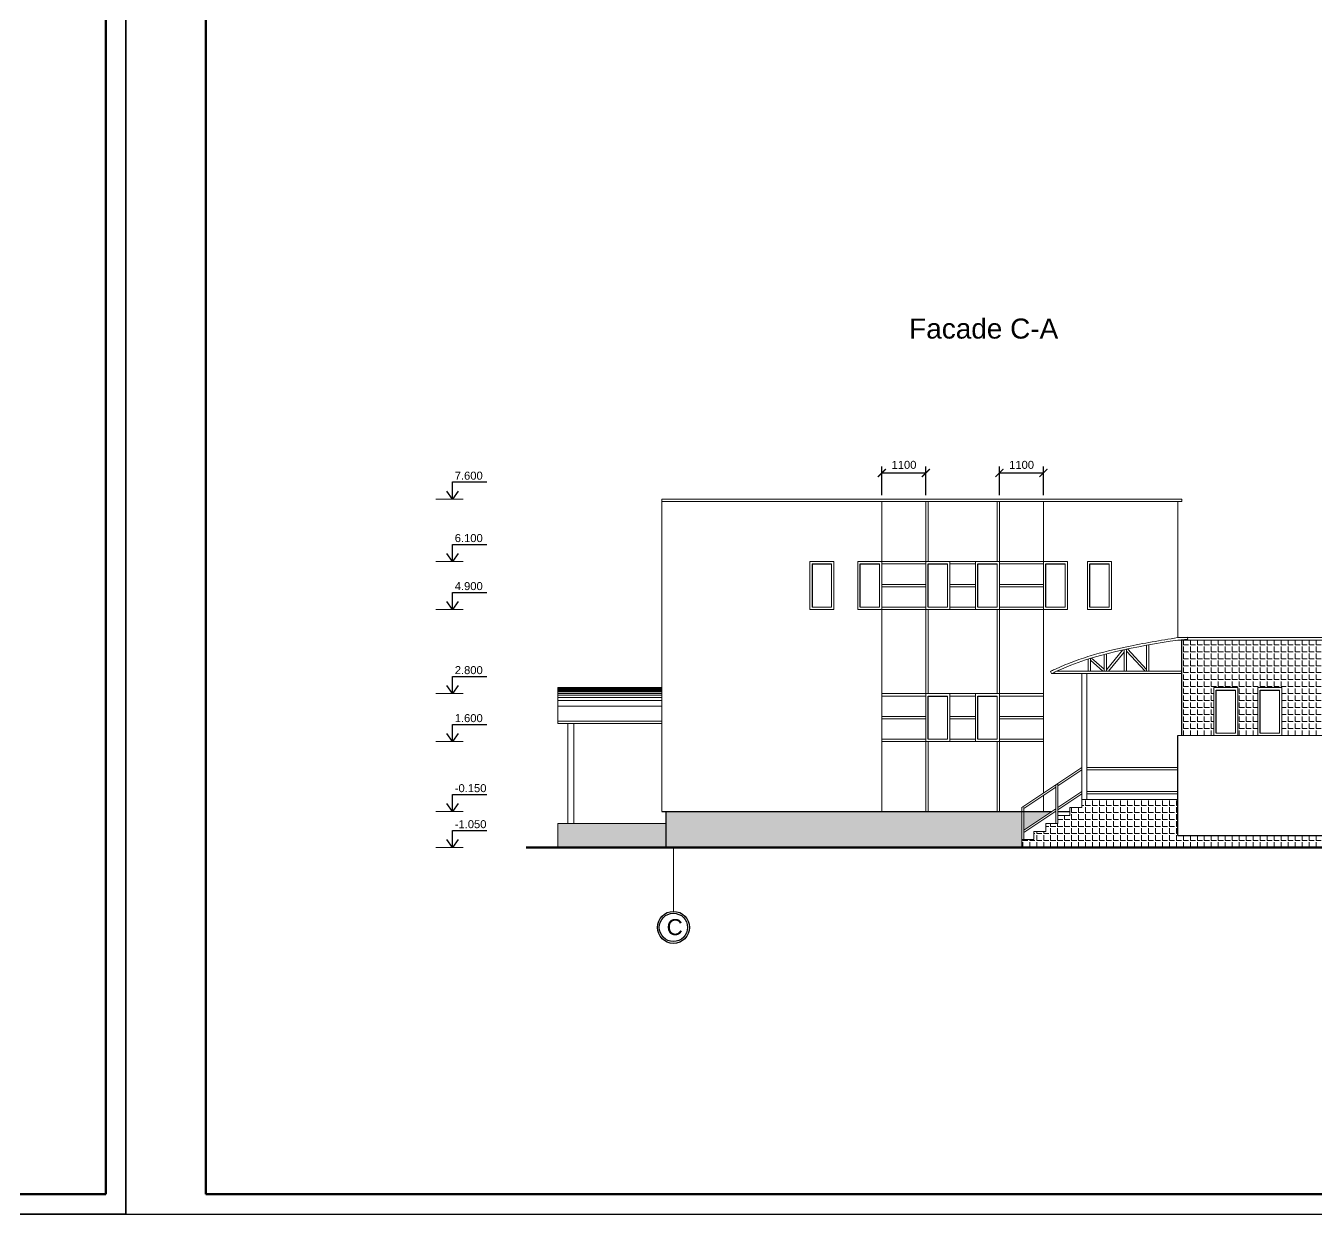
# Model space of a CAD drawing. Header units: millimetres. Extents: x -273 to 3634, y 3015 to 4572.
# Drawn here: x 543.1 to 865.7, y 3978 to 4275 of the extents above; entities that cross this region are included whole.
import ezdxf

# ---------------------------------------------------------------- set-up
doc = ezdxf.new("R2010")
doc.units = ezdxf.units.MM
doc.layers.add('@', color=250, linetype='Continuous', lineweight=60)
doc.styles.get("Standard").update_dxf_attribs({"font": 'arial.ttf', "height": 2})
doc.dimstyles.new('ISO-25', dxfattribs={"dimtxt": 2, "dimasz": 2, "dimexe": 1.6, "dimexo": 1, "dimgap": 1, "dimtad": 1, "dimdsep": 46, "dimtxsty": 'Standard', "dimblk": 'ARCHTICK', "dimcen": 2, "dimadec": 0, "dimazin": 0, "dimtfac": 1, "dimtmove": 0, "dimatfit": 3, "dimfxl": 1, "dimarcsym": 0})
pattern_1 = [(0, (-489.4186, 3013.1548), (0, 1.74625), [1.27, -0.47625]), (90, (-489.4186, 3013.1548), (-1.74625, 1e-16), [1.27, -0.47625])]

# ---------------------------------------------------------------- blocks, each defined once
blk = doc.blocks.new('_ArchTick')
at = {"color": 0, "linetype": 'ByBlock', "lineweight": 15, "const_width": 0.15}
blk.add_lwpolyline([(-0.5, -0.5), (0.5, 0.5)], dxfattribs=at)
blk = doc.blocks.new('*D27')
at = {"layer": '@', "color": 0, "lineweight": -2, "transparency": 16777216}
for p, q in [((757.12, 4157.66), (757.12, 4164.8)), ((768.12, 4157.66), (768.12, 4164.8)), ((757.12, 4163.2), (768.12, 4163.2))]:
    blk.add_line(p, q, dxfattribs=at)
at = {"layer": 'Defpoints', "color": 0, "lineweight": 15, "transparency": 16777216}
for p in [(768.12, 4163.2), (757.12, 4156.66), (768.12, 4156.66)]:
    blk.add_point(p, dxfattribs=at)
at = {"layer": '@', "color": 0, "lineweight": -2, "transparency": 16777216, "xscale": 2, "yscale": 2, "zscale": 2, "rotation": 180}
blk.add_blockref('_ArchTick', (757.12, 4163.2), dxfattribs=at)
at = {"layer": '@', "color": 0, "lineweight": -2, "transparency": 16777216, "xscale": 2, "yscale": 2, "zscale": 2}
blk.add_blockref('_ArchTick', (768.12, 4163.2), dxfattribs=at)
at = {"layer": '@', "color": 0, "lineweight": 15, "transparency": 16777216, "insert": (762.65, 4165.22), "char_height": 2, "attachment_point": 5}
blk.add_mtext('1100', dxfattribs=at)
blk = doc.blocks.new('*D28')
at = {"layer": '@', "color": 0, "lineweight": -2, "transparency": 16777216}
for p, q in [((786.52, 4157.66), (786.52, 4164.8)), ((797.52, 4157.66), (797.52, 4164.8)), ((786.52, 4163.2), (797.52, 4163.2))]:
    blk.add_line(p, q, dxfattribs=at)
at = {"layer": 'Defpoints', "color": 0, "lineweight": 15, "transparency": 16777216}
for p in [(797.52, 4163.2), (786.52, 4156.66), (797.52, 4156.66)]:
    blk.add_point(p, dxfattribs=at)
at = {"layer": '@', "color": 0, "lineweight": -2, "transparency": 16777216, "xscale": 2, "yscale": 2, "zscale": 2, "rotation": 180}
blk.add_blockref('_ArchTick', (786.52, 4163.2), dxfattribs=at)
at = {"layer": '@', "color": 0, "lineweight": -2, "transparency": 16777216, "xscale": 2, "yscale": 2, "zscale": 2}
blk.add_blockref('_ArchTick', (797.52, 4163.2), dxfattribs=at)
at = {"layer": '@', "color": 0, "lineweight": 15, "transparency": 16777216, "insert": (792.05, 4165.22), "char_height": 2, "attachment_point": 5}
blk.add_mtext('1100', dxfattribs=at)

msp = doc.modelspace()

# ---------------------------------------------------------------- hatches: boundary and pattern name
at = {"layer": '@', "lineweight": 15}
h = msp.add_hatch(dxfattribs=at)
h.set_pattern_fill('ANGLE', color=0, scale=0.25, style=0)
h.set_pattern_definition(pattern_1)
h.paths.add_polyline_path([(832.117, 4121.457), (832.117, 4097.557), (840.125, 4097.557), (840.125, 4109.557), (846.125, 4109.557), (846.125, 4097.557), (851.125, 4097.557), (851.125, 4109.557), (857.125, 4109.557), (857.125, 4097.557), (868.125, 4097.557), (868.125, 4109.557), (874.125, 4109.557), (874.125, 4097.557), (879.125, 4097.557), (879.125, 4109.557), (885.125, 4109.557), (885.125, 4097.557), (894.125, 4097.557), (894.125, 4121.457)])
h = msp.add_hatch(dxfattribs=at)
h.set_pattern_fill('ANGLE', color=0, scale=0.25, style=0)
h.set_pattern_definition(pattern_1)
h.paths.add_polyline_path([(893.209, 4069.557), (893.209, 4072.557), (831.125, 4072.557), (831.125, 4081.557), (807.125, 4081.557), (807.125, 4079.557), (804.125, 4079.557), (804.125, 4077.557), (801.125, 4077.557), (801.125, 4075.557), (798.125, 4075.557), (798.125, 4073.557), (795.125, 4073.557), (795.125, 4071.557), (792.125, 4071.557), (792.125, 4069.557)])
h = msp.add_hatch(dxfattribs=at)
h.set_pattern_fill('ANGLE', color=0, scale=0.25, style=0)
h.set_pattern_definition(pattern_1)
h.paths.add_polyline_path([(703.17, 4075.557), (676.125, 4075.557), (676.125, 4069.557), (703.17, 4069.557)])
h.paths.add_polyline_path([(792.125, 4078.557), (703.17, 4078.557), (703.17, 4069.557), (792.125, 4069.557), (792.125, 4071.557)])
h.paths.add_polyline_path([(799.582, 4078.557), (792.625, 4078.557), (792.625, 4073.919)])

# ---------------------------------------------------------------- linework, layer by layer
at = {"layer": '@', "color": 0, "lineweight": 30}
for p, q in [((568.136, 3977.956), (568.136, 4571.956)), ((568.136, 4571.956), (568.136, 3977.956)), ((739.725, 4140.457), (744.525, 4140.457)), ((739.725, 4140.457), (739.725, 4129.657)), ((751.725, 4140.457), (756.525, 4140.457)), ((751.725, 4129.657), (751.725, 4140.457)), ((768.725, 4140.457), (773.525, 4140.457)), ((768.725, 4129.657), (768.725, 4140.457)), ((781.125, 4129.657), (781.125, 4140.457)), ((781.125, 4140.457), (785.925, 4140.457)), ((798.125, 4129.657), (798.125, 4140.457)), ((798.125, 4140.457), (802.925, 4140.457)), ((809.125, 4129.657), (809.125, 4140.457)), ((809.125, 4140.457), (813.925, 4140.457)), ((832.117, 4097.557), (832.117, 4121.457)), ((768.725, 4107.457), (773.525, 4107.457)), ((768.725, 4096.657), (768.725, 4107.457)), ((781.125, 4096.657), (781.125, 4107.457)), ((781.125, 4107.457), (785.925, 4107.457)), ((840.725, 4108.957), (845.525, 4108.957)), ((840.725, 4098.157), (840.725, 4108.957)), ((851.725, 4108.957), (856.525, 4108.957)), ((851.725, 4098.157), (851.725, 4108.957)), ((831.125, 4072.557), (831.125, 4097.557)), ((702.125, 4078.557), (799.582, 4078.557)), ((703.17, 4069.557), (703.17, 4078.557)), ((800.408, 4078.557), (800.625, 4078.557)), ((801.125, 4078.557), (804.125, 4078.557)), ((831.125, 4072.557), (894.125, 4072.557)), ((-272.864, 3977.956), (568.136, 3977.956)), ((568.136, 3977.956), (-272.864, 3977.956)), ((568.136, 3977.956), (1409.136, 3977.956))]:
    msp.add_line(p, q, dxfattribs=at)
at = {"layer": '@', "color": 0, "lineweight": 50}
for p, q in [((563.136, 4566.956), (563.136, 3982.956)), ((588.136, 4566.956), (588.136, 3982.956)), ((563.136, 3982.956), (-252.864, 3982.956)), ((1404.136, 3982.956), (588.136, 3982.956))]:
    msp.add_line(p, q, dxfattribs=at)
at = {"layer": '@', "color": 0, "lineweight": 15}
for p, q in [((645.599, 4156.657), (652.428, 4156.657)), ((702.125, 4078.557), (702.125, 4156.657)), ((702.125, 4156.657), (832.125, 4156.657)), ((702.125, 4156.057), (832.125, 4156.057)), ((757.125, 4156.057), (757.125, 4078.557)), ((768.125, 4156.057), (768.125, 4078.557)), ((768.725, 4141.057), (768.725, 4156.057)), ((785.925, 4141.057), (785.925, 4156.057)), ((786.525, 4156.057), (786.525, 4078.557)), ((797.525, 4156.057), (797.525, 4083.157)), ((831.125, 4122.057), (831.125, 4156.057)), ((832.125, 4156.057), (832.125, 4156.657)), ((645.599, 4141.057), (652.428, 4141.057)), ((739.125, 4141.057), (745.125, 4141.057)), ((739.125, 4141.057), (745.125, 4141.057)), ((739.125, 4141.057), (739.125, 4129.057)), ((744.525, 4129.657), (744.525, 4140.457)), ((745.125, 4129.057), (745.125, 4141.057)), ((751.125, 4141.057), (803.525, 4141.057)), ((751.125, 4129.057), (751.125, 4141.057)), ((756.525, 4140.457), (756.525, 4129.657)), ((757.125, 4140.457), (768.125, 4140.457)), ((773.525, 4129.657), (773.525, 4140.457)), ((774.125, 4129.057), (774.125, 4141.057)), ((774.125, 4140.457), (780.525, 4140.457)), ((780.525, 4129.057), (780.525, 4141.057)), ((785.925, 4129.657), (785.925, 4140.457)), ((786.525, 4140.457), (797.525, 4140.457)), ((797.525, 4141.057), (797.525, 4129.057)), ((802.925, 4129.657), (802.925, 4140.457)), ((803.525, 4129.057), (803.525, 4141.057)), ((808.525, 4129.057), (808.525, 4141.057)), ((808.525, 4141.057), (814.525, 4141.057)), ((808.525, 4141.057), (814.525, 4141.057)), ((813.925, 4129.657), (813.925, 4140.457)), ((814.525, 4129.057), (814.525, 4141.057)), ((757.125, 4135.357), (768.125, 4135.357)), ((757.125, 4134.757), (768.125, 4134.757)), ((774.125, 4135.357), (780.525, 4135.357)), ((774.125, 4134.757), (780.525, 4134.757)), ((786.525, 4135.357), (797.525, 4135.357)), ((786.525, 4134.757), (797.525, 4134.757)), ((645.599, 4129.057), (652.428, 4129.057)), ((739.125, 4129.057), (745.125, 4129.057)), ((739.725, 4129.657), (744.525, 4129.657)), ((751.125, 4129.057), (803.525, 4129.057)), ((751.725, 4129.657), (756.525, 4129.657)), ((757.125, 4129.657), (768.125, 4129.657)), ((768.725, 4129.657), (773.525, 4129.657)), ((768.725, 4129.057), (768.725, 4108.057)), ((774.125, 4129.657), (780.525, 4129.657)), ((781.125, 4129.657), (785.925, 4129.657)), ((785.925, 4129.057), (785.925, 4108.057)), ((786.525, 4129.657), (797.525, 4129.657)), ((798.125, 4129.657), (802.925, 4129.657)), ((808.525, 4129.057), (814.525, 4129.057)), ((809.125, 4129.657), (813.925, 4129.657)), ((823.298, 4120.131), (823.298, 4113.657)), ((823.898, 4120.238), (823.898, 4113.657)), ((831.028, 4122.049), (831.125, 4122.057)), ((833.48, 4122.193), (831.125, 4122.057)), ((831.125, 4122.057), (894.125, 4122.057)), ((831.125, 4121.457), (833.574, 4121.684)), ((831.125, 4121.457), (894.125, 4121.457)), ((833.574, 4121.684), (833.48, 4122.193)), ((808.661, 4113.657), (808.661, 4116.677)), ((809.261, 4113.657), (809.261, 4116.864)), ((809.261, 4116.4), (812.366, 4113.657)), ((809.544, 4116.951), (812.673, 4114.187)), ((812.673, 4117.835), (812.673, 4113.657)), ((813.273, 4114.014), (817.308, 4118.946)), ((813.273, 4117.991), (813.273, 4113.657)), ((813.756, 4113.657), (817.672, 4118.444)), ((817.672, 4119.025), (817.672, 4113.657)), ((818.272, 4119.153), (818.272, 4113.657)), ((818.272, 4118.646), (822.909, 4113.657)), ((818.563, 4119.214), (823.298, 4114.12)), ((799.268, 4113.6), (799.525, 4113.057)), ((831.125, 4113.057), (799.525, 4113.057)), ((831.125, 4113.657), (800.794, 4113.657)), ((807.125, 4081.557), (807.125, 4113.057)), ((808.325, 4081.557), (808.325, 4113.057)), ((831.125, 4113.657), (832.117, 4113.657)), ((831.125, 4113.057), (832.117, 4113.057)), ((645.599, 4108.057), (652.428, 4108.057)), ((676.125, 4100.557), (676.125, 4109.557)), ((676.125, 4109.557), (702.125, 4109.557)), ((676.125, 4109.432), (702.125, 4109.432)), ((676.125, 4109.299), (702.125, 4109.299)), ((676.125, 4109.161), (702.125, 4109.161)), ((676.125, 4108.977), (702.125, 4108.977)), ((676.125, 4108.77), (702.125, 4108.77)), ((676.125, 4108.517), (702.125, 4108.517)), ((676.125, 4108.126), (702.125, 4108.126)), ((676.125, 4107.688), (702.125, 4107.688)), ((676.125, 4107.09), (702.125, 4107.09)), ((757.125, 4108.057), (768.125, 4108.057)), ((757.125, 4107.457), (768.125, 4107.457)), ((774.125, 4108.057), (768.125, 4108.057)), ((773.525, 4096.657), (773.525, 4107.457)), ((774.125, 4096.057), (774.125, 4108.057)), ((774.125, 4108.057), (780.525, 4108.057)), ((774.125, 4107.457), (780.525, 4107.457)), ((780.525, 4096.057), (780.525, 4108.057)), ((780.525, 4108.057), (786.525, 4108.057)), ((785.925, 4096.657), (785.925, 4107.457)), ((786.525, 4108.057), (797.525, 4108.057)), ((786.525, 4107.457), (797.525, 4107.457)), ((840.125, 4109.557), (846.125, 4109.557)), ((840.125, 4109.557), (846.125, 4109.557)), ((840.125, 4097.557), (840.125, 4109.557)), ((845.525, 4098.157), (845.525, 4108.957)), ((846.125, 4097.557), (846.125, 4109.557)), ((851.125, 4109.557), (857.125, 4109.557)), ((851.125, 4109.557), (857.125, 4109.557)), ((851.125, 4097.557), (851.125, 4109.557)), ((856.525, 4098.157), (856.525, 4108.957)), ((857.125, 4097.557), (857.125, 4109.557)), ((676.125, 4106.307), (702.125, 4106.307)), ((676.125, 4104.947), (702.125, 4104.947)), ((676.125, 4101.157), (702.125, 4101.157)), ((676.125, 4100.557), (702.125, 4100.557)), ((678.625, 4075.557), (678.625, 4100.557)), ((680.125, 4075.557), (680.125, 4100.557)), ((757.125, 4102.357), (768.125, 4102.357)), ((757.125, 4101.757), (768.125, 4101.757)), ((774.125, 4102.357), (780.525, 4102.357)), ((774.125, 4101.757), (780.525, 4101.757)), ((786.525, 4102.357), (797.525, 4102.357)), ((786.525, 4101.757), (797.525, 4101.757)), ((831.125, 4097.557), (894.125, 4097.557)), ((840.725, 4098.157), (845.525, 4098.157)), ((851.725, 4098.157), (856.525, 4098.157)), ((645.599, 4096.057), (652.428, 4096.057)), ((757.125, 4096.657), (768.125, 4096.657)), ((757.125, 4096.057), (768.125, 4096.057)), ((774.125, 4096.057), (768.125, 4096.057)), ((768.725, 4096.657), (773.525, 4096.657)), ((768.725, 4096.057), (768.725, 4078.557)), ((774.125, 4096.657), (780.525, 4096.657)), ((774.125, 4096.057), (780.525, 4096.057)), ((780.525, 4096.057), (786.525, 4096.057)), ((781.125, 4096.657), (785.925, 4096.657)), ((785.925, 4096.057), (785.925, 4078.557)), ((786.525, 4096.657), (797.525, 4096.657)), ((786.525, 4096.057), (797.525, 4096.057)), ((792.125, 4079.557), (807.125, 4089.557)), ((801.125, 4085.007), (807.125, 4089.007)), ((808.325, 4089.557), (831.125, 4089.557)), ((808.325, 4089.007), (831.125, 4089.007)), ((792.625, 4079.34), (800.625, 4084.673)), ((800.625, 4085.224), (800.625, 4075.557)), ((801.125, 4077.557), (801.125, 4085.557)), ((797.525, 4082.607), (797.525, 4078.557)), ((801.125, 4079.585), (807.125, 4083.585)), ((801.125, 4079.035), (807.125, 4083.035)), ((831.125, 4081.557), (807.125, 4081.557)), ((807.125, 4081.557), (807.125, 4079.557)), ((808.325, 4083.585), (831.125, 4083.585)), ((808.325, 4083.035), (831.125, 4083.035)), ((652.428, 4078.557), (645.599, 4078.557)), ((792.125, 4071.557), (792.125, 4079.557)), ((792.625, 4079.557), (792.625, 4071.557)), ((792.625, 4073.919), (800.625, 4079.252)), ((792.625, 4073.368), (800.625, 4078.702)), ((804.125, 4077.557), (801.125, 4077.557)), ((801.125, 4077.557), (801.125, 4075.557)), ((807.125, 4079.557), (804.125, 4079.557)), ((804.125, 4079.557), (804.125, 4077.557)), ((676.125, 4075.557), (703.17, 4075.557)), ((676.125, 4069.557), (676.125, 4075.557)), ((801.125, 4075.557), (798.125, 4075.557)), ((798.125, 4075.557), (798.125, 4073.557)), ((795.125, 4071.557), (792.125, 4071.557)), ((792.125, 4071.557), (792.125, 4069.557)), ((798.125, 4073.557), (795.125, 4073.557)), ((795.125, 4073.557), (795.125, 4071.557)), ((652.428, 4069.557), (645.599, 4069.557)), ((705.016, 4069.636), (705.016, 4053.636))]:
    msp.add_line(p, q, dxfattribs=at)
at = {"layer": '@', "color": 0, "lineweight": 60}
msp.add_line((668.17, 4069.557), (927.54, 4069.557), dxfattribs=at)
at = {"layer": '@', "color": 0, "lineweight": 30}
for radius in [4, 3.536]:
    msp.add_circle((705.016, 4049.636), radius, dxfattribs=at)
at = {"layer": '@', "color": 0, "lineweight": 15}
msp.add_open_spline([(799.266, 4113.599), (799.62, 4113.768), (799.976, 4113.938), (801.052, 4114.441), (801.777, 4114.762), (803.234, 4115.374), (803.967, 4115.666), (806.18, 4116.502), (807.674, 4117.006), (812.197, 4118.39), (815.269, 4119.138), (822.557, 4120.662), (826.797, 4121.356), (831.028, 4122.049)], degree=3, knots=[0, 0, 0, 0, 1.177609, 1.177609, 3.532827, 3.532827, 5.8880449, 5.8880449, 10.5984809, 10.5984809, 20.0193528, 20.0193528, 32.721584, 32.721584, 32.721584, 32.721584], dxfattribs=at)
msp.add_spline([(799.525, 4113.057), (800.794, 4113.657), (831.125, 4121.457)], degree=3, dxfattribs=at)

# ---------------------------------------------------------------- texts
for s, height, p in [('Facade C-A', 5, (763.949, 4196.79)), ('7.600', 2, (650.35, 4161.529)), ('6.100', 2, (650.35, 4145.929)), ('4.900', 2, (650.35, 4133.929)), ('2.800', 2, (650.35, 4112.929)), ('1.600', 2, (650.35, 4100.929)), ('-0.150', 2, (650.35, 4083.429)), ('-1.050', 2, (650.35, 4074.429)), ('С', 4, (703.31, 4047.695))]:
    msp.add_text(s, height=height, dxfattribs=at).set_placement(p)

# ---------------------------------------------------------------- dimensions: what is measured, and where the dimension line sits
for base, p1, p2, picture, middle in [((768.125, 4163.199), (757.125, 4156.657), (768.125, 4156.657), '*D27', (762.648, 4163.199)), ((797.525, 4163.199), (786.525, 4156.657), (797.525, 4156.657), '*D28', (792.048, 4163.199))]:
    dim = msp.add_linear_dim(base=base, p1=p1, p2=p2, text='1100', dimstyle='ISO-25', dxfattribs=at)
    dim.commit()
    dim.dimension.update_dxf_attribs({"geometry": picture, "text_midpoint": middle, "dimtype": 160})

# ---------------------------------------------------------------- leaders
for points in [[(649.762, 4156.657), (649.762, 4160.964), (658.393, 4160.964)], [(649.762, 4141.057), (649.762, 4145.364), (658.393, 4145.364)], [(649.762, 4129.057), (649.762, 4133.364), (658.393, 4133.364)], [(649.762, 4108.057), (649.762, 4112.364), (658.393, 4112.364)], [(649.762, 4096.057), (649.762, 4100.364), (658.393, 4100.364)], [(649.762, 4078.557), (649.762, 4082.864), (658.393, 4082.864)], [(649.762, 4069.557), (649.762, 4073.864), (658.393, 4073.864)]]:
    msp.add_leader(points, dimstyle='ISO-25', override={"dimgap": 1, "dimtad": 0, "dimldrblk": 'Open90'}, dxfattribs=at)

doc.saveas('drawing.dxf')
